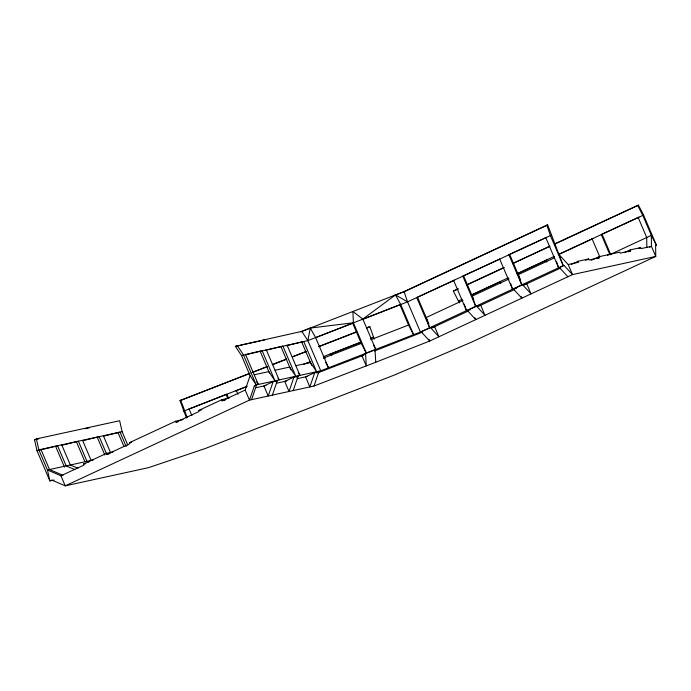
<?xml version="1.0" encoding="UTF-8"?>
<svg xmlns="http://www.w3.org/2000/svg" width="691" height="691" viewBox="0 0 691 691"><rect width="100%" height="100%" fill="white"/><g stroke="black" fill="none" stroke-linecap="round" stroke-linejoin="round"><path stroke-width="1.04" d="M316.15 372.959L320.762 370.817L307.866 340.603L310.285 328.061L353.395 322.783L366.282 352.997L361.272 343.401L352.678 323.258L353.395 322.783L352.894 311.494L362.844 319.104L375.74 349.326L373.46 344.964M559.745 255.368L568.201 264.532L572.502 274.603L429.716 341.043L375.749 362.257L313.999 386.027L249.477 400.124L245.184 390.052L250.099 375.697L241.505 355.554L235.372 346.338L301.734 331.386L404.071 291.593L546.857 225.154L547.687 224.972L563.208 265.629L564.037 265.439L572.502 274.603L655.75 256.421L655.621 245.435L656.45 245.253L643.563 215.039L638.432 205.149L554.743 243.888M546.857 225.154L550.321 235.406L563.208 265.629L420.422 332.06L320.762 370.817L256.24 384.913L254.4 385.768L249.477 400.124L65.239 485.851L51.73 480.064L49.89 480.919L37.003 450.705L34.55 439.778L36.39 438.915L119.647 420.733L122.1 431.659L127.826 445.09M251.559 399.666L256.473 385.31L254.4 385.768M273.126 381.674L268.212 396.029L263.919 385.958L273.126 381.674L277.29 380.767L272.375 395.122M293.943 377.131L289.028 391.486L284.727 381.415L293.943 377.131L298.106 376.215L293.191 390.579M314.75 372.579L309.836 386.943L305.543 376.871L314.75 372.579L318.914 371.672L313.999 386.027M186.484 417.995L179.988 400.625L250.125 373.175M183.573 411.171L247.248 386.234M189.291 408.942L226.838 394.164L228.479 397.999M430.467 327.594L438.923 336.759L434.63 326.688L430.467 327.594L420.422 332.06L407.535 301.846L395.511 294.919L362.136 319.588L407.535 301.846L551.15 235.225M374.246 339.134L369.849 326.67L367.12 327.923M372.717 337.692L373.425 337.217L370.592 338.322M375.749 362.257L375.023 349.801L365.565 353.472L361.998 355.865L317.748 372.864M37.003 450.705L38.843 449.85L122.1 431.659M241.505 355.554L307.866 340.603L400.676 304.411L413.564 334.625L408.554 325.029L399.959 304.886M40.13 450.022L57.578 445.755L66.172 465.898L74.853 469.621M245.668 354.638L262.079 350.605L274.966 380.819L268.834 371.603L254.262 374.781M61.983 445.246L78.394 441.212L86.98 461.355L88.914 462.175M265.439 350.32L282.895 346.053L295.783 376.267L289.641 367.059L275.078 370.238M400.676 304.411L395.511 294.919L394.95 295.299L404.909 291.412L547.687 224.972M82.79 440.703L99.202 436.66L106.569 453.927M286.255 345.776L303.712 341.509L316.599 371.723L310.458 362.507L295.886 365.694M103.607 436.159L120.018 432.117L126.151 446.507M463.022 300.378L426.174 317.523L429.638 327.776L416.751 297.562L454.428 280.235L453.598 280.416L466.485 310.63L464.283 304.109M509.077 278.948L472.229 296.094L475.693 306.346L462.806 276.132L499.515 259.255M554.173 257.968L518.293 274.655L521.757 284.917L508.87 254.694L546.546 237.367L545.717 237.549L558.604 267.771L556.402 261.241M459.308 302.865L453.365 291.058L458.237 288.786M467.012 284.709L504.05 267.469M512.826 263.392L549.872 246.151M458.098 289.063L453.365 291.058M466.866 284.977L503.912 267.745M512.687 263.66L549.725 246.428M554.597 244.156L638.432 205.149M36.39 438.915L38.843 449.85L47.437 469.992L60.946 475.779L83.974 465.06L83.551 464.058L106.578 453.339L112.901 451.957M106.578 453.339L107.001 454.35L130.038 443.631L129.606 442.62L175.669 421.19L183.011 419.584M175.669 421.19L176.093 422.201L199.129 411.482L198.697 410.48L221.725 399.761L229.049 398.163M221.725 399.761L222.156 400.771L245.184 390.052M275.45 381.622L277.29 380.767M462.175 299.238L458.487 300.948L459.325 300.766M471.823 294.746L508.239 277.799M516.911 273.766L554.294 256.37M559.097 254.141L643.563 215.039M471.685 295.014L500.776 281.479M517.749 273.584L546.84 260.049M558.959 254.409L592.895 238.62M656.45 245.253L651.319 235.363L609.868 254.651L601.274 234.508L638.959 217.181M296.258 377.079L298.106 376.215M474.993 317.782L475.771 319.613L467.315 310.449L476.531 306.165L480.694 305.249L484.987 315.329L476.531 306.165M521.049 296.353L521.835 298.184L513.378 289.019L522.586 284.735L526.749 283.82L531.042 293.891L522.586 284.735M564.037 265.439L559.434 267.59L567.89 276.745M431.866 327.975L468.567 310.89M477.93 306.536L514.631 289.46M523.985 285.107L560.686 268.03M571.327 264.437L578.177 261.25L588.585 258.978L589.017 259.989L599.425 257.717L598.993 256.707L591.185 260.343M585.657 260.343L588.585 258.978M597.473 258.624L599.425 257.717M607.449 255.342L609.402 254.435M624.362 252.612L630.209 249.892L640.617 247.611L641.049 248.622L651.458 246.35L651.319 235.363L642.734 215.221L637.603 205.331M628.689 251.8L630.641 250.893L630.209 249.892M638.665 248.518L640.617 247.611M649.609 247.205L651.458 246.35L655.75 256.421L471.512 342.149L394.181 375.118L205.037 448.589L148.496 467.66L65.239 485.851L60.946 475.779L63.028 475.322M374.453 351.011L422.417 332.146M300.887 331.853L310.285 328.061L315.562 337.476L328.45 367.69L325.72 362.455M315.847 337.571L352.678 323.258M252.137 372.397L267.227 366.532M272.254 364.58L286.342 359.104M292.379 356.763L306.467 351.287M318.534 346.597L356.763 331.749M366.826 327.836L369.849 326.67M179.988 400.625L249.408 373.65M253.433 372.086L267.521 366.619M272.548 364.667L286.635 359.19M292.673 356.85L305.75 351.771M318.827 346.683L356.055 332.224M303.496 364.382L310.466 361.678M323.302 356.686L360.737 342.149M235.588 390.968L246.532 386.71M306.761 363.311L310.743 361.764M330.16 354.224L361.013 342.235M361.272 343.401L323.44 358.093L325.582 357.973M370.73 339.73L408.554 325.029M363.889 355.131L361.998 355.865L366.29 365.936L365.565 353.472M404.909 291.412L404.071 291.593L407.535 301.846M598.993 256.707L619.81 252.163L620.233 253.165L630.641 250.893M568.201 264.532L578.609 262.26L578.177 261.25M235.372 346.338L238.49 345.655M240.572 345.198L260.343 340.879M262.425 340.421L264.506 339.972M513.378 289.019L516.497 288.337M467.315 310.449L470.441 309.767M255.592 387.781L266 385.509M276.4 383.229L286.808 380.957M297.216 378.685L307.625 376.414M34.55 439.778L38.765 438.854M85.131 428.722L89.346 427.807M222.156 400.771L225.292 400.08M198.697 410.48L201.841 409.789M176.093 422.201L178.192 421.743M129.606 442.62L131.713 442.162M107.001 454.35L109.118 453.883M93.225 459.99L47.437 469.992L49.89 480.919L54.053 480.012M83.551 464.058L85.658 463.592M78.048 468.299L70.335 464.991L61.741 444.849M62.06 474.907L49.519 469.535L40.924 449.392M421.26 331.879L429.716 341.043L428.93 339.212M301.734 331.386L307.866 340.603M298.27 372.846L299.946 375.36L287.059 345.146M278.015 378.236L279.129 379.912L266.242 349.689M237.212 345.474L243.353 354.69L256.24 384.913L250.099 375.697M256.646 381.942L258.322 384.455L245.435 354.241M638.121 217.363L646.716 237.514L646.836 247.49M602.111 234.327L610.835 254.798M592.066 238.801L599.84 257.026M546.002 260.231L546.823 262.148M509.699 254.513L520.634 280.157M499.653 258.987L512.541 289.201L510.658 283.604M499.947 281.66L500.759 283.578M463.644 275.951L473.793 299.756M417.58 297.38L428.904 323.932M330.868 353.749L331.689 355.666M301.863 342.365L311.632 365.254M281.056 346.908L290.816 369.806M260.239 351.46L269.611 373.434M236.296 390.484L237.937 394.319M226.13 394.639L227.788 398.534M189.014 408.856L191.873 415.567M187.149 417.407L180.705 400.141M118.17 432.972L123.991 446.619M103.365 435.753L110.733 453.02M97.362 437.524L104.842 455.067M82.557 440.297L91.143 460.448M76.546 442.067L84.863 461.562M55.738 446.611L64.462 467.081"/></g></svg>
